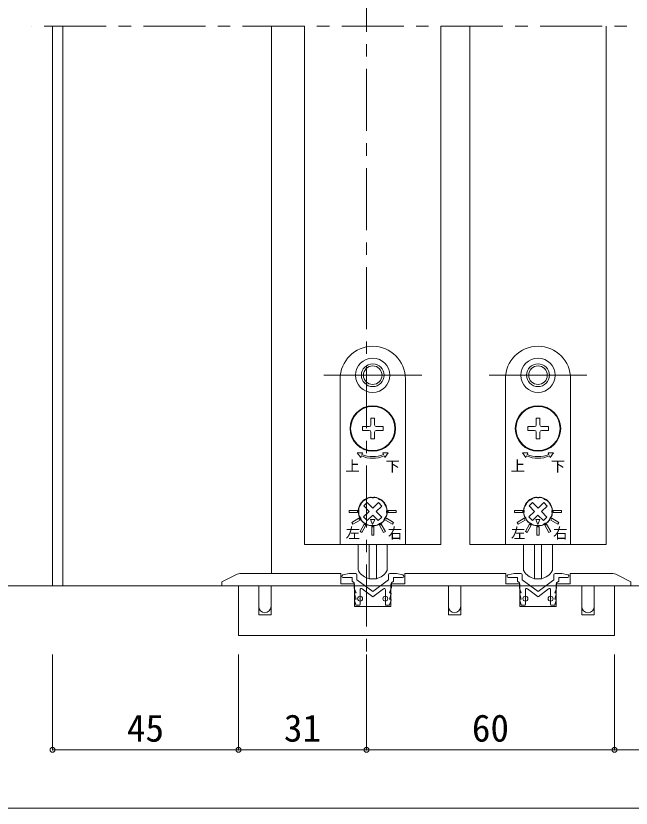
# Model space of a CAD drawing. Units: millimetres on the paper, enlarged 10 times, with parts at other scales. Extents: x -2000 to 2000, y -1385 to 1385.
# Drawn here: x -1492 to -995, y -68 to 572 of the extents above; entities that cross this region are included whole.
import ezdxf
from ezdxf.enums import TextEntityAlignment as Align

# ---------------------------------------------------------------- set-up
doc = ezdxf.new("R2010")
doc.units = ezdxf.units.MM
doc.header["$LTSCALE"] = 10
doc.header["$PDMODE"] = 32
doc.header["$PDSIZE"] = 4
doc.linetypes.add('CHAIN1', pattern=[8, 5, -1, 1, -1])
doc.linetypes.add('USER1', pattern=[19.05, 12.7, -6.35])
doc.layers.add('1-1_0', color=7, linetype='Continuous', lineweight=20)
doc.layers.add('2-0_18', color=7, linetype='Continuous', lineweight=18)
doc.styles.add('ＭＳ ゴシック', font='')
doc.styles.get('ＭＳ ゴシック').set_extended_font_data('MS Gothic')

msp = doc.modelspace()

# ---------------------------------------------------------------- linework, layer by layer
at = {"layer": '1-1_0'}
msp.add_lwpolyline([(380, -67.5), (-1950, -67.5), (-1950, 1335)], dxfattribs=at)
at = {"layer": '2-0_18', "linetype": 'CHAIN1', "lineweight": 20}
for p, q in [((-1208.64, 1089.01), (-1208.64, 38.52)), ((-938.64, 563.52), (-1478.64, 563.52))]:
    msp.add_line(p, q, dxfattribs=at)
at = {"layer": '2-0_18', "lineweight": 20}
for p, q in [((-1461.97, 563.52), (-1461.97, 111.86)), ((-1453.64, 563.52), (-1453.64, 111.86)), ((-1285.31, 563.52), (-1285.31, 121.86)), ((-1258.64, 563.52), (-1258.64, 145.19)), ((-1148.64, 563.52), (-1148.64, 145.19)), ((-1125.31, 563.52), (-1125.31, 145.19)), ((-1015.31, 563.52), (-1015.31, 145.19)), ((-1258.64, 145.19), (-1148.64, 145.19)), ((-1125.31, 145.19), (-1015.31, 145.19)), ((-1309.61, 121.86), (-1229.47, 121.86)), ((-1222.75, 121.83), (-1227.86, 120.7)), ((-1222.53, 121.86), (-1217.42, 121.86)), ((-1184.75, 121.86), (-1189.86, 121.86)), ((-1184.53, 121.83), (-1179.42, 120.7)), ((-1129.61, 121.86), (-1177.81, 121.86)), ((-1129.61, 121.86), (-1096.14, 121.86)), ((-1089.42, 121.83), (-1094.52, 120.7)), ((-1089.2, 121.86), (-1084.09, 121.86)), ((-1051.42, 121.86), (-1056.53, 121.86)), ((-1051.2, 121.83), (-1046.09, 120.7)), ((-1227.64, 118.52), (-1224.2, 118.52)), ((-1224.2, 118.52), (-1220.31, 118.52)), ((-1220.31, 115.61), (-1218.64, 114.36)), ((-1216.42, 120.86), (-1216.42, 116.86)), ((-1216.42, 116.86), (-1203.64, 107.27)), ((-1203.64, 107.27), (-1190.86, 116.86)), ((-1190.86, 120.86), (-1190.86, 116.86)), ((-1186.97, 115.61), (-1188.64, 114.36)), ((-1183.09, 118.52), (-1186.97, 118.52)), ((-1186.97, 115.61), (-1186.97, 118.52)), ((-1179.64, 118.52), (-1183.09, 118.52)), ((-1178.64, 119.72), (-1178.64, 119.52)), ((-1095.31, 119.52), (-1095.31, 119.72)), ((-1095.31, 119.72), (-1095.31, 119.52)), ((-1094.31, 118.52), (-1090.86, 118.52)), ((-1090.86, 118.52), (-1086.97, 118.52)), ((-1086.97, 115.61), (-1085.31, 114.36)), ((-1083.09, 120.86), (-1083.09, 116.86)), ((-1083.09, 116.86), (-1070.31, 107.27)), ((-1070.31, 107.27), (-1057.53, 116.86)), ((-1057.53, 120.86), (-1057.53, 116.86)), ((-1053.64, 115.61), (-1055.31, 114.36)), ((-1049.75, 118.52), (-1053.64, 118.52)), ((-1053.64, 115.61), (-1053.64, 118.52)), ((-1046.31, 118.52), (-1049.75, 118.52)), ((-1045.31, 119.72), (-1045.31, 119.52)), ((-946.97, 111.86), (-1461.97, 111.86)), ((-1270.31, 111.86), (-1326.97, 111.86)), ((-1311.97, 71.86), (-1311.97, 111.86)), ((-1285.64, 111.86), (-1285.64, 88.52)), ((-1218.31, 111.86), (-1265.31, 111.86)), ((-1218.64, 110.31), (-1218.64, 114.36)), ((-1218.6, 110.08), (-1217.15, 106.22)), ((-1213.81, 96.89), (-1213.81, 108.73)), ((-1203.64, 103.11), (-1212.21, 109.53)), ((-1203.64, 103.11), (-1195.07, 109.53)), ((-1193.47, 96.86), (-1193.47, 108.73)), ((-1188.68, 110.08), (-1190.14, 106.19)), ((-1168.31, 111.86), (-1188.97, 111.86)), ((-1188.64, 110.31), (-1188.64, 114.36)), ((-1141.97, 111.86), (-1158.31, 111.86)), ((-1142.64, 111.86), (-1142.64, 88.52)), ((-1084.97, 111.86), (-1131.97, 111.86)), ((-1131.97, 111.86), (-1115.64, 111.86)), ((-1085.31, 110.31), (-1085.31, 114.36)), ((-1085.27, 110.08), (-1083.82, 106.22)), ((-1080.47, 96.89), (-1080.47, 108.73)), ((-1070.31, 103.11), (-1078.87, 109.53)), ((-1070.31, 103.11), (-1061.74, 109.53)), ((-1060.14, 96.86), (-1060.14, 108.73)), ((-1055.35, 110.08), (-1056.81, 106.19)), ((-1034.97, 111.86), (-1055.64, 111.86)), ((-1055.31, 110.31), (-1055.31, 114.36)), ((-1034.97, 111.86), (-1034.97, 88.52)), ((-1008.64, 111.86), (-1024.97, 111.86)), ((-1008.64, 111.86), (-946.97, 111.86)), ((-1008.64, 71.86), (-1008.64, 111.86)), ((-995.31, 111.86), (-1008.64, 111.86)), ((-1218.35, 105.37), (-1217.11, 101.22)), ((-1217.71, 106.22), (-1217.15, 106.22)), ((-1189.54, 106.19), (-1190.14, 106.19)), ((-1188.9, 105.33), (-1190.14, 101.19)), ((-1085.02, 105.37), (-1083.77, 101.22)), ((-1084.38, 106.22), (-1083.82, 106.22)), ((-1056.2, 106.19), (-1056.81, 106.19)), ((-1055.57, 105.33), (-1056.81, 101.19)), ((-1217.25, 96.7), (-1218.35, 100.37)), ((-1217.71, 101.22), (-1217.11, 101.22)), ((-1216.61, 96.22), (-1214.47, 96.22)), ((-1190.64, 96.19), (-1192.81, 96.19)), ((-1189.54, 101.19), (-1190.14, 101.19)), ((-1190, 96.67), (-1188.9, 100.33)), ((-1083.92, 96.7), (-1085.02, 100.37)), ((-1084.38, 101.22), (-1083.77, 101.22)), ((-1083.28, 96.22), (-1081.14, 96.22)), ((-1057.3, 96.19), (-1059.47, 96.19)), ((-1056.2, 101.19), (-1056.81, 101.19)), ((-1056.67, 96.67), (-1055.57, 100.33)), ((-1311.97, 71.86), (-1131.97, 71.86)), ((-1131.97, 71.86), (-1008.64, 71.86))]:
    msp.add_line(p, q, dxfattribs=at)
at = {"layer": '2-0_18', "color": 2, "linetype": 'USER1'}
for p, q in [((-1243.14, 281.86), (-1164.14, 281.86)), ((-1109.81, 281.86), (-1030.81, 281.86))]:
    msp.add_line(p, q, dxfattribs=at)
at = {"layer": '2-0_18'}
for p, q in [((-1229.97, 278.86), (-1229.97, 145.19)), ((-1177.31, 145.19), (-1177.31, 278.86)), ((-1096.64, 278.86), (-1096.64, 145.19)), ((-1043.97, 145.19), (-1043.97, 278.86)), ((-1202.14, 247.19), (-1205.14, 247.19)), ((-1205.14, 241.69), (-1205.14, 247.19)), ((-1202.14, 241.69), (-1202.14, 247.19)), ((-1068.81, 247.19), (-1071.81, 247.19)), ((-1071.81, 241.69), (-1071.81, 247.19)), ((-1068.81, 241.69), (-1068.81, 247.19)), ((-1206.47, 237.36), (-1211.97, 237.36)), ((-1195.31, 240.36), (-1200.81, 240.36)), ((-1195.31, 237.36), (-1200.81, 237.36)), ((-1195.31, 240.36), (-1195.31, 237.36)), ((-1073.14, 237.36), (-1078.64, 237.36)), ((-1061.97, 240.36), (-1067.47, 240.36)), ((-1061.97, 237.36), (-1067.47, 237.36)), ((-1061.97, 240.36), (-1061.97, 237.36)), ((-1205.14, 230.52), (-1205.14, 236.02)), ((-1202.14, 230.52), (-1205.14, 230.52)), ((-1202.14, 230.52), (-1202.14, 236.02)), ((-1071.81, 230.52), (-1071.81, 236.02)), ((-1068.81, 230.52), (-1071.81, 230.52)), ((-1068.81, 230.52), (-1068.81, 236.02)), ((-1203.61, 174.69), (-1199.07, 179.11)), ((-1070.27, 174.69), (-1065.74, 179.11)), ((-1206.47, 171.89), (-1210.89, 176.42)), ((-1073.14, 171.89), (-1077.56, 176.42)), ((-1211, 167.47), (-1206.47, 171.89)), ((-1208.21, 164.61), (-1211, 167.47)), ((-1208.21, 164.61), (-1203.68, 169.03)), ((-1199.25, 164.5), (-1203.68, 169.03)), ((-1196.39, 167.29), (-1199.25, 164.5)), ((-1077.67, 167.47), (-1073.14, 171.89)), ((-1074.88, 164.61), (-1077.67, 167.47)), ((-1074.88, 164.61), (-1070.34, 169.03)), ((-1065.92, 164.5), (-1070.34, 169.03)), ((-1063.06, 167.29), (-1065.92, 164.5)), ((-1229.97, 145.19), (-1177.31, 145.19)), ((-1215.31, 124.75), (-1215.31, 145.19)), ((-1206.56, 145.19), (-1206.56, 117.68)), ((-1200.72, 145.19), (-1200.72, 117.68)), ((-1191.97, 145.19), (-1191.97, 124.75)), ((-1096.64, 145.19), (-1043.97, 145.19)), ((-1081.97, 124.75), (-1081.97, 145.19)), ((-1073.22, 145.19), (-1073.22, 117.68)), ((-1067.39, 145.19), (-1067.39, 117.68)), ((-1058.64, 145.19), (-1058.64, 124.75)), ((-1206.56, 117.68), (-1200.72, 117.68)), ((-1073.22, 117.68), (-1067.39, 117.68))]:
    msp.add_line(p, q, dxfattribs=at)
at = {"layer": '2-0_18', "color": 4, "lineweight": 9}
for p, q in [((-1461.97, 111.86), (-1813.84, 111.86)), ((-1461.97, 56.43), (-1461.97, -20.45)), ((-1311.97, 56.43), (-1311.97, -20.45)), ((-1208.64, 56.43), (-1208.64, -20.45)), ((-1008.64, 56.43), (-1008.64, -20.45)), ((-1008.64, 56.43), (-1008.64, -20.45)), ((-1008.64, 56.43), (-1008.64, -20.45)), ((-1461.97, -20.45), (-1311.97, -20.45)), ((-1311.97, -20.45), (-1208.64, -20.45)), ((-1208.64, -20.45), (-1008.64, -20.45)), ((-1008.64, -20.45), (-955.31, -20.45))]:
    msp.add_line(p, q, dxfattribs=at)
at = {"layer": '2-0_18'}
for points in [[(-1206.47, 240.36), (-1211.97, 240.36), (-1211.97, 237.36)], [(-1073.14, 240.36), (-1078.64, 240.36), (-1078.64, 237.36)], [(-1212.32, 217.92), (-1211.81, 219.15), (-1216.13, 219.15), (-1213.34, 215.45), (-1212.83, 216.68)], [(-1194.46, 216.68), (-1193.95, 215.45), (-1191.15, 219.15), (-1195.48, 219.15), (-1194.97, 217.92)], [(-1078.98, 217.92), (-1078.47, 219.15), (-1082.8, 219.15), (-1080, 215.45), (-1079.49, 216.68)], [(-1061.12, 216.68), (-1060.61, 215.45), (-1057.82, 219.15), (-1062.14, 219.15), (-1061.63, 217.92)], [(-1203.61, 174.69), (-1208.03, 179.22), (-1210.89, 176.42)], [(-1196.39, 167.29), (-1200.81, 171.82), (-1196.28, 176.25), (-1199.07, 179.11)], [(-1070.27, 174.69), (-1074.7, 179.22), (-1077.56, 176.42)], [(-1063.06, 167.29), (-1067.48, 171.82), (-1062.95, 176.25), (-1065.74, 179.11)]]:
    msp.add_lwpolyline(points, dxfattribs=at)
for points in [[(-1222.64, 171.02), (-1215.97, 171.02), (-1215.97, 172.69), (-1222.64, 172.69)], [(-1184.64, 172.69), (-1191.31, 172.69), (-1191.31, 171.02), (-1184.64, 171.02)], [(-1089.31, 171.02), (-1082.64, 171.02), (-1082.64, 172.69), (-1089.31, 172.69)], [(-1051.31, 172.69), (-1057.97, 172.69), (-1057.97, 171.02), (-1051.31, 171.02)], [(-1219.68, 161.64), (-1213.91, 164.97), (-1214.74, 166.41), (-1220.51, 163.08)], [(-1186.77, 163.08), (-1192.54, 166.41), (-1193.38, 164.97), (-1187.6, 161.64)], [(-1086.35, 161.64), (-1080.57, 164.97), (-1081.41, 166.41), (-1087.18, 163.08)], [(-1053.44, 163.08), (-1059.21, 166.41), (-1060.04, 164.97), (-1054.27, 161.64)], [(-1212.42, 154.99), (-1209.09, 160.76), (-1210.53, 161.59), (-1213.86, 155.82)], [(-1203.77, 161.52), (-1202.05, 165.5), (-1205.39, 165.54)], [(-1193.42, 155.82), (-1196.75, 161.59), (-1198.2, 160.76), (-1194.86, 154.99)], [(-1079.09, 154.99), (-1075.75, 160.76), (-1077.2, 161.59), (-1080.53, 155.82)], [(-1070.43, 161.52), (-1068.72, 165.5), (-1072.05, 165.54)], [(-1060.09, 155.82), (-1063.42, 161.59), (-1064.86, 160.76), (-1061.53, 154.99)], [(-1202.81, 159.52), (-1204.47, 159.52), (-1204.47, 152.86), (-1202.81, 152.86)], [(-1069.47, 159.52), (-1071.14, 159.52), (-1071.14, 152.86), (-1069.47, 152.86)]]:
    msp.add_lwpolyline(points, close=True, dxfattribs=at)
at = {"layer": '2-0_18', "lineweight": 20}
for points in [[(-1177.81, 121.86), (-1177.81, 113.52), (-1188.97, 113.52), (-1188.97, 95.19), (-1218.31, 95.19), (-1218.31, 113.52), (-1229.47, 113.52), (-1229.47, 121.86)], [(-1011, 121.86), (-1044.47, 121.86), (-1044.47, 113.52), (-1055.64, 113.52), (-1055.64, 95.19), (-1084.97, 95.19), (-1084.97, 113.52), (-1096.14, 113.52), (-1096.14, 121.86)], [(-1325.31, 111.86), (-1325.31, 115.19), (-1314.09, 120.8)], [(-1228.64, 119.52), (-1228.64, 119.72), (-1228.64, 119.52)], [(-1220.31, 115.61), (-1220.31, 117.28), (-1220.31, 118.52)], [(-1086.97, 115.61), (-1086.97, 117.28), (-1086.97, 118.52)], [(-995.31, 111.86), (-995.31, 115.19), (-1006.53, 120.8)], [(-1325.31, 111.86), (-1311.97, 111.86), (-1295.64, 111.86)], [(-1295.64, 111.86), (-1295.64, 88.52), (-1285.64, 88.52)], [(-1132.64, 111.86), (-1132.64, 88.52), (-1142.64, 88.52)], [(-1024.97, 111.86), (-1024.97, 88.52), (-1034.97, 88.52)]]:
    msp.add_lwpolyline(points, dxfattribs=at)
at = {"layer": '2-0_18'}
for centre, radius in [((-1203.64, 281.86), 13.83), ((-1070.31, 281.86), 13.83), ((-1203.64, 281.86), 9.17), ((-1203.64, 281.86), 7.5), ((-1070.31, 281.86), 9.17), ((-1070.31, 281.86), 7.5), ((-1203.64, 238.86), 18.33), ((-1203.64, 238.86), 17.83), ((-1070.31, 238.86), 18.33), ((-1070.31, 238.86), 17.83)]:
    msp.add_circle(centre, radius, dxfattribs=at)
for centre, radius, start, end in [((-1203.64, 278.86), 26.33, 0, 180), ((-1070.31, 278.86), 26.33, 0, 180), ((-1206.47, 241.69), 1.33, 270, 360), ((-1206.47, 236.02), 1.33, 360, 90), ((-1200.81, 241.69), 1.33, 180, 270), ((-1200.81, 236.02), 1.33, 90, 180), ((-1073.14, 241.69), 1.33, 270, 360), ((-1073.14, 236.02), 1.33, 360, 90), ((-1067.47, 241.69), 1.33, 180, 270), ((-1067.47, 236.02), 1.33, 90, 180), ((-1203.64, 238.86), 22.67, 247.5, 292.5), ((-1070.31, 238.86), 22.67, 247.5, 292.5), ((-1203.64, 238.86), 24, 247.5, 292.5), ((-1070.31, 238.86), 24, 247.5, 292.5), ((-1203.64, 171.86), 11.67, 98.90298, 201.09702), ((-1209.73, 177.3), 3.33, 138.17431, 168.71996), ((-1203.64, 171.86), 11.5, 130.42431, 138.17431), ((-1208.94, 178.07), 3.33, 99.87866, 130.42431), ((-1203.64, 171.86), 11.17, 116.90028, 121.69834), ((-1206.19, 179.62), 3.33, 108.17431, 138.71996), ((-1203.64, 171.86), 11.5, 100.42431, 108.17431), ((-1205.12, 179.89), 3.33, 69.87866, 100.42431), ((-1205.09, 181.08), 2.33, 72.61143, 98.90298), ((-1203.64, 185.69), 2.5, 252.61143, 287.38857), ((-1203.64, 171.86), 11.17, 86.90028, 91.69834), ((-1201.97, 179.85), 3.33, 78.17431, 108.71996), ((-1202.2, 181.08), 2.33, 81.09702, 107.38857), ((-1203.64, 171.86), 11.67, 338.90298, 81.09702), ((-1203.64, 171.86), 11.5, 70.42431, 78.17431), ((-1200.91, 179.55), 3.33, 39.87866, 70.42431), ((-1203.64, 171.86), 11.17, 56.90028, 61.69834), ((-1198.2, 177.94), 3.33, 48.17431, 78.71996), ((-1203.64, 171.86), 11.5, 40.42431, 48.17431), ((-1197.42, 177.15), 3.33, 9.87866, 40.42431), ((-1070.31, 171.86), 11.67, 98.90298, 201.09702), ((-1076.39, 177.3), 3.33, 138.17431, 168.71996), ((-1070.31, 171.86), 11.5, 130.42431, 138.17431), ((-1075.6, 178.07), 3.33, 99.87866, 130.42431), ((-1070.31, 171.86), 11.17, 116.90028, 121.69834), ((-1072.86, 179.62), 3.33, 108.17431, 138.71996), ((-1070.31, 171.86), 11.5, 100.42431, 108.17431), ((-1071.79, 179.89), 3.33, 69.87866, 100.42431), ((-1071.75, 181.08), 2.33, 72.61143, 98.90298), ((-1070.31, 185.69), 2.5, 252.61143, 287.38857), ((-1070.31, 171.86), 11.17, 86.90028, 91.69834), ((-1068.63, 179.85), 3.33, 78.17431, 108.71996), ((-1068.86, 181.08), 2.33, 81.09702, 107.38857), ((-1070.31, 171.86), 11.67, 338.90298, 81.09702), ((-1070.31, 171.86), 11.5, 70.42431, 78.17431), ((-1067.57, 179.55), 3.33, 39.87866, 70.42431), ((-1070.31, 171.86), 11.17, 56.90028, 61.69834), ((-1064.86, 177.94), 3.33, 48.17431, 78.71996), ((-1070.31, 171.86), 11.5, 40.42431, 48.17431), ((-1064.09, 177.15), 3.33, 9.87866, 40.42431), ((-1211.63, 173.53), 3.33, 168.17431, 198.71996), ((-1203.64, 171.86), 11.5, 160.42431, 168.17431), ((-1211.34, 174.59), 3.33, 129.87866, 160.42431), ((-1203.64, 171.86), 11.17, 146.90028, 151.69834), ((-1203.64, 171.86), 11.17, 26.90028, 31.69834), ((-1195.88, 174.4), 3.33, 18.17431, 48.71996), ((-1203.64, 171.86), 11.5, 10.42431, 18.17431), ((-1195.61, 173.33), 3.33, 339.87866, 10.42431), ((-1078.3, 173.53), 3.33, 168.17431, 198.71996), ((-1070.31, 171.86), 11.5, 160.42431, 168.17431), ((-1078, 174.59), 3.33, 129.87866, 160.42431), ((-1070.31, 171.86), 11.17, 146.90028, 151.69834), ((-1070.31, 171.86), 11.17, 26.90028, 31.69834), ((-1062.55, 174.4), 3.33, 18.17431, 48.71996), ((-1070.31, 171.86), 11.5, 10.42431, 18.17431), ((-1062.28, 173.33), 3.33, 339.87866, 10.42431), ((-1211.67, 170.38), 3.33, 159.87866, 190.42431), ((-1203.64, 171.86), 11.5, 190.42431, 198.17431), ((-1203.64, 171.86), 11.17, 176.90028, 181.69834), ((-1211.4, 169.31), 3.33, 198.17431, 228.71996), ((-1212.35, 168.5), 2.33, 201.09702, 227.38857), ((-1215.62, 164.94), 2.5, 12.61143, 47.38857), ((-1203.64, 171.86), 11.17, 206.90028, 211.69834), ((-1203.64, 171.86), 11.17, 326.90028, 331.69834), ((-1191.66, 164.94), 2.5, 132.61143, 167.38857), ((-1195.95, 169.12), 3.33, 309.87866, 340.42431), ((-1194.93, 168.5), 2.33, 312.61143, 338.90298), ((-1203.64, 171.86), 11.5, 340.42431, 348.17431), ((-1203.64, 171.86), 11.17, 356.90028, 1.69834), ((-1195.65, 170.18), 3.33, 348.17431, 18.71996), ((-1078.34, 170.38), 3.33, 159.87866, 190.42431), ((-1070.31, 171.86), 11.5, 190.42431, 198.17431), ((-1070.31, 171.86), 11.17, 176.90028, 181.69834), ((-1078.07, 169.31), 3.33, 198.17431, 228.71996), ((-1079.02, 168.5), 2.33, 201.09702, 227.38857), ((-1082.29, 164.94), 2.5, 12.61143, 47.38857), ((-1070.31, 171.86), 11.17, 206.90028, 211.69834), ((-1070.31, 171.86), 11.17, 326.90028, 331.69834), ((-1058.33, 164.94), 2.5, 132.61143, 167.38857), ((-1062.61, 169.12), 3.33, 309.87866, 340.42431), ((-1061.6, 168.5), 2.33, 312.61143, 338.90298), ((-1070.31, 171.86), 11.5, 340.42431, 348.17431), ((-1070.31, 171.86), 11.17, 356.90028, 1.69834), ((-1062.31, 170.18), 3.33, 348.17431, 18.71996), ((-1210.9, 166), 2.33, 192.61143, 218.90298), ((-1209.86, 166.56), 3.33, 189.87866, 220.42431), ((-1203.64, 171.86), 11.67, 218.90298, 321.09702), ((-1203.64, 171.86), 11.5, 220.42431, 228.17431), ((-1209.09, 165.77), 3.33, 228.17431, 258.71996), ((-1203.64, 171.86), 11.17, 236.90028, 241.69834), ((-1206.38, 164.16), 3.33, 219.87866, 250.42431), ((-1203.64, 171.86), 11.5, 250.42431, 258.17431), ((-1205.31, 163.86), 3.33, 258.17431, 288.71996), ((-1203.64, 171.86), 11.17, 266.90028, 271.69834), ((-1202.16, 163.83), 3.33, 249.87866, 280.42431), ((-1203.64, 171.86), 11.5, 280.42431, 288.17431), ((-1201.09, 164.1), 3.33, 288.17431, 318.71996), ((-1203.64, 171.86), 11.17, 296.90028, 301.69834), ((-1198.35, 165.64), 3.33, 279.87866, 310.42431), ((-1203.64, 171.86), 11.5, 310.42431, 318.17431), ((-1197.56, 166.41), 3.33, 318.17431, 348.71996), ((-1196.38, 166), 2.33, 321.09702, 347.38857), ((-1077.57, 166), 2.33, 192.61143, 218.90298), ((-1076.52, 166.56), 3.33, 189.87866, 220.42431), ((-1070.31, 171.86), 11.67, 218.90298, 321.09702), ((-1070.31, 171.86), 11.5, 220.42431, 228.17431), ((-1075.75, 165.77), 3.33, 228.17431, 258.71996), ((-1070.31, 171.86), 11.17, 236.90028, 241.69834), ((-1073.04, 164.16), 3.33, 219.87866, 250.42431), ((-1070.31, 171.86), 11.5, 250.42431, 258.17431), ((-1071.98, 163.86), 3.33, 258.17431, 288.71996), ((-1070.31, 171.86), 11.17, 266.90028, 271.69834), ((-1068.83, 163.83), 3.33, 249.87866, 280.42431), ((-1070.31, 171.86), 11.5, 280.42431, 288.17431), ((-1067.76, 164.1), 3.33, 288.17431, 318.71996), ((-1070.31, 171.86), 11.17, 296.90028, 301.69834), ((-1065.01, 165.64), 3.33, 279.87866, 310.42431), ((-1070.31, 171.86), 11.5, 310.42431, 318.17431), ((-1064.22, 166.41), 3.33, 318.17431, 348.71996), ((-1063.04, 166), 2.33, 321.09702, 347.38857), ((-1213.64, 124.75), 1.67, 180, 210.56067), ((-1203.6, 130.68), 13.33, 210.56067, 257.16143), ((-1203.69, 130.68), 13.33, 282.83857, 329.43933), ((-1193.64, 124.75), 1.67, 329.43933, 360), ((-1080.31, 124.75), 1.67, 180, 210.56067), ((-1070.26, 130.68), 13.33, 210.56067, 257.16143), ((-1070.35, 130.68), 13.33, 282.83857, 329.43933), ((-1060.31, 124.75), 1.67, 329.43933, 360)]:
    msp.add_arc(centre, radius, start, end, dxfattribs=at)
at = {"layer": '2-0_18', "lineweight": 20}
for centre, radius, start, end in [((-1309.61, 111.86), 10, 90, 116.56505), ((-1222.53, 120.86), 1, 90, 102.52881), ((-1222.53, 120.86), 1, 90, 102.52881), ((-1222.53, 120.86), 1, 90, 102.52881), ((-1222.53, 120.86), 1, 90, 102.52881), ((-1217.42, 120.86), 1, 0, 90), ((-1189.86, 120.86), 1, 90, 180), ((-1184.75, 120.86), 1, 77.47119, 90), ((-1089.2, 120.86), 1, 90, 102.52881), ((-1089.2, 120.86), 1, 90, 102.52881), ((-1089.2, 120.86), 1, 90, 102.52881), ((-1089.2, 120.86), 1, 90, 102.52881), ((-1084.09, 120.86), 1, 0, 90), ((-1056.53, 120.86), 1, 90, 180), ((-1051.42, 120.86), 1, 77.47119, 90), ((-1011, 111.86), 10, 63.43495, 90), ((-1227.64, 119.72), 1, 102.52881, 180), ((-1227.64, 119.52), 1, 180, 270), ((-1179.64, 119.52), 1, 270, 0), ((-1179.64, 119.72), 1, 0, 77.47119), ((-1094.31, 119.72), 1, 102.52881, 180), ((-1094.31, 119.52), 1, 180, 270), ((-1046.31, 119.52), 1, 270, 0), ((-1046.31, 119.72), 1, 0, 77.47119), ((-1217.97, 110.31), 0.667, 180, 200.55605), ((-1217.97, 110.31), 0.667, 180, 200.55605), ((-1217.97, 110.31), 0.667, 180, 200.55605), ((-1217.97, 110.31), 0.667, 180, 200.55605), ((-1212.81, 108.73), 1, 53.1301, 180), ((-1194.47, 108.73), 1, 0, 126.8699), ((-1189.31, 110.31), 0.667, 339.44395, 0), ((-1189.31, 110.31), 0.667, 339.44395, 0), ((-1189.31, 110.31), 0.667, 339.44395, 0), ((-1084.64, 110.31), 0.667, 180, 200.55605), ((-1084.64, 110.31), 0.667, 180, 200.55605), ((-1084.64, 110.31), 0.667, 180, 200.55605), ((-1084.64, 110.31), 0.667, 180, 200.55605), ((-1079.47, 108.73), 1, 53.1301, 180), ((-1061.14, 108.73), 1, 0, 126.8699), ((-1055.97, 110.31), 0.667, 339.44395, 0), ((-1055.97, 110.31), 0.667, 339.44395, 0), ((-1055.97, 110.31), 0.667, 339.44395, 0), ((-1217.71, 105.56), 0.667, 90, 196.69924), ((-1189.54, 105.52), 0.667, 343.30076, 90), ((-1084.38, 105.56), 0.667, 90, 196.69924), ((-1056.2, 105.52), 0.667, 343.30076, 90), ((-1217.71, 100.56), 0.667, 90, 196.69924), ((-1216.61, 96.89), 0.667, 196.69924, 270), ((-1214.47, 96.89), 0.667, 270, 0), ((-1192.81, 96.86), 0.667, 180, 270), ((-1190.64, 96.86), 0.667, 270, 343.30076), ((-1189.54, 100.52), 0.667, 343.30076, 90), ((-1084.38, 100.56), 0.667, 90, 196.69924), ((-1083.28, 96.89), 0.667, 196.69924, 270), ((-1081.14, 96.89), 0.667, 270, 0), ((-1059.47, 96.86), 0.667, 180, 270), ((-1057.3, 96.86), 0.667, 270, 343.30076), ((-1056.2, 100.52), 0.667, 343.30076, 90), ((-1290.64, 95.19), 5, 180, 0), ((-1137.64, 95.19), 5, 180, 0), ((-1029.97, 95.19), 5, 180, 0)]:
    msp.add_arc(centre, radius, start, end, dxfattribs=at)
at = {"layer": '2-0_18'}
for p in [(-1213.81, 101.53), (-1193.47, 101.53), (-1080.47, 101.53), (-1060.14, 101.53)]:
    msp.add_point(p, dxfattribs=at)
at = {"layer": '2-0_18', "color": 4}
for p in [(-1461.97, -20.45), (-1311.97, -20.45), (-1208.64, -20.45), (-1008.64, -20.45)]:
    msp.add_point(p, dxfattribs=at)

# ---------------------------------------------------------------- texts
at = {"layer": '2-0_18', "style": 'ＭＳ ゴシック'}
for s, height, p in [('上', 8.55, (-1225.72, 201.8)), ('下', 8.55, (-1193.4, 201.54)), ('上', 8.55, (-1092.38, 201.8)), ('下', 8.55, (-1060.06, 201.54)), ('左', 8.55, (-1225.41, 147.62)), ('右', 8.55, (-1191.43, 147.54)), ('左', 8.55, (-1092.07, 147.62)), ('右', 8.55, (-1058.09, 147.54)), ('45', 21.99, (-1401.97, -20.45)), ('31', 21.99, (-1275.31, -20.45)), ('60', 21.99, (-1123.64, -20.45))]:
    msp.add_text(s, height=height, dxfattribs=at).set_placement(p, align=Align.BOTTOM_LEFT)

doc.saveas('drawing.dxf')
